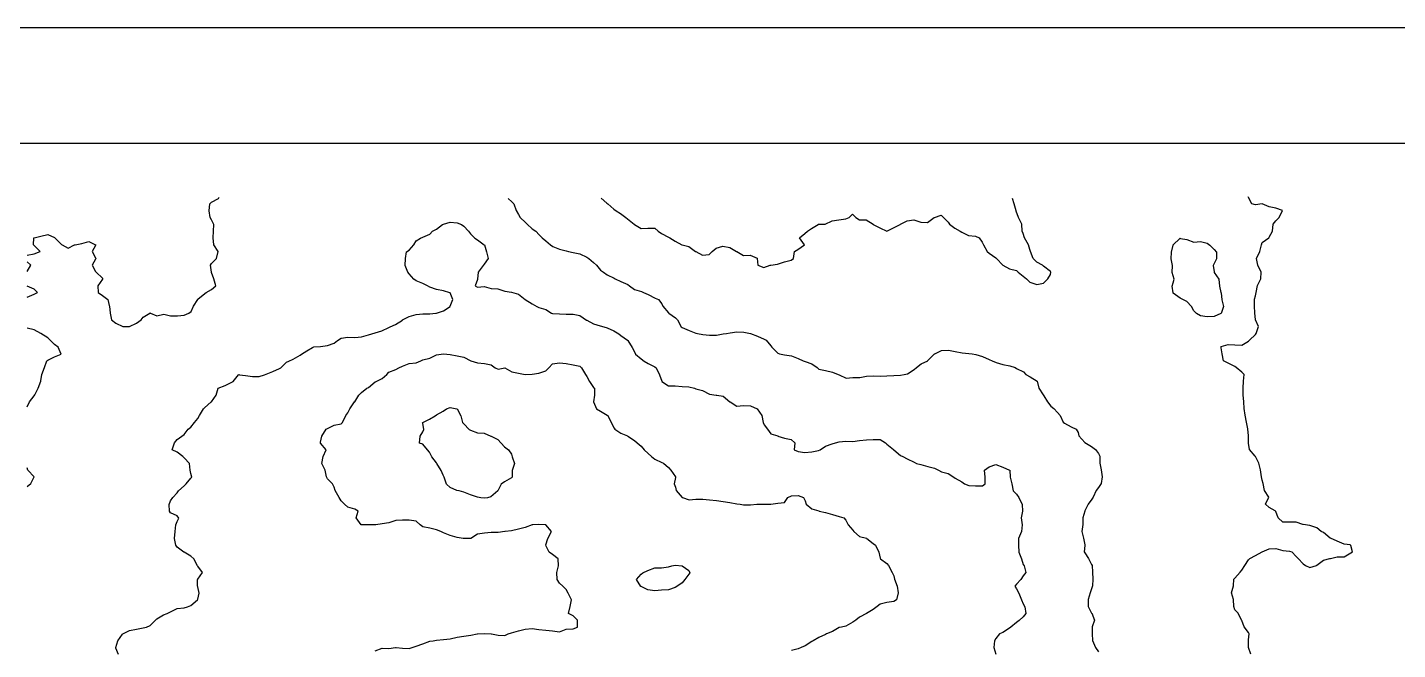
# Model space of a CAD drawing. Extents: x 597 to 1462, y 540 to 1101.
# Drawn here: x 951.9 to 1148.4, y 1011.4 to 1100.6 of the extents above; entities that cross this region are included whole.
import ezdxf

# ---------------------------------------------------------------- set-up
doc = ezdxf.new("R2010")
doc.units = 0
for name, color, linetype in [('Frame_Outer', 7, 'CONTINUOUS'), ('Gridlinescont', 7, 'CONTINUOUS'), ('TEST', 7, 'CONTINUOUS')]:
    doc.layers.add(name, color=color, linetype=linetype)

msp = doc.modelspace()

# ---------------------------------------------------------------- linework, layer by layer
at = {"layer": 'Frame_Outer', "color": 7}
msp.add_lwpolyline([(596.917639, 1100.637229), (1462.392328, 1100.637229), (1462.392328, 539.962512), (596.917639, 539.962512), (596.917639, 1100.637229), (1462.392328, 1100.637229), (1462.392328, 539.962512), (596.917639, 539.962512), (596.917639, 1100.637229), (1462.392328, 1100.637229), (1462.392328, 539.962512), (596.917639, 539.962512), (596.917639, 1100.637229)], close=True, dxfattribs=at)
at = {"layer": 'Gridlinescont', "color": 7}
msp.add_lwpolyline([(614.04912, 1084.06444), (1445.260818, 1084.06444), (1445.260818, 556.535283), (614.04912, 556.535283), (614.04912, 1084.06444)], close=True, dxfattribs=at)
at = {"layer": 'TEST', "color": 7}
for points in [[(951.894916, 1068.004243), (952.873324, 1068.167481), (953.762719, 1068.493645), (952.873324, 1069.383012), (952.784565, 1069.471799), (952.849843, 1070.450207), (952.874678, 1070.466858), (953.853002, 1070.730454), (954.831438, 1070.939947), (955.809846, 1070.539728), (955.856017, 1070.450941), (956.787859, 1069.519212), (956.876646, 1069.472194), (957.766126, 1068.982962), (958.655549, 1069.472194), (958.744364, 1069.484047), (959.722772, 1069.633456), (960.701124, 1069.959507), (961.679447, 1069.489551), (961.711959, 1069.468948), (961.679447, 1069.380133), (961.190271, 1068.490766), (961.679447, 1067.601286), (961.768206, 1067.512499), (961.679447, 1067.42374), (961.190271, 1066.534261), (961.679447, 1065.644866), (961.768206, 1065.556078), (962.657686, 1064.666599), (962.678288, 1064.577812), (962.657686, 1064.53085), (962.005442, 1063.599093), (962.070748, 1062.62077), (962.65777, 1062.201416), (963.440457, 1061.642362), (963.636037, 1060.752967), (963.660873, 1060.664067), (963.759058, 1059.685772), (963.962822, 1058.70742), (964.615066, 1058.218188), (965.593474, 1057.742813), (966.571826, 1057.742813), (967.550234, 1058.215958), (968.202506, 1058.70519), (968.528557, 1059.09635), (969.475441, 1059.683457), (969.507953, 1059.70406), (969.554915, 1059.683457), (970.486756, 1059.292241), (971.465108, 1059.52053), (972.443516, 1059.292241), (973.421924, 1059.292241), (974.400275, 1059.403973), (975.052519, 1059.683457), (975.378598, 1059.928144), (975.745685, 1060.661865), (976.337985, 1061.640273), (976.358587, 1061.660876), (977.336938, 1062.48028), (977.532518, 1062.620262), (978.315262, 1063.055053), (978.926724, 1063.598613), (978.641511, 1064.576937), (978.315403, 1065.508778), (978.30355, 1065.555768), (978.1759, 1066.534091), (978.315883, 1066.778778), (979.049604, 1067.512584), (979.270189, 1068.490907), (978.641736, 1069.469315), (978.560259, 1070.447667), (978.59692, 1071.426075), (978.643881, 1072.404426), (978.317717, 1073.05667), (978.122137, 1073.382834), (977.991638, 1074.361158), (978.07303, 1075.339566), (978.317717, 1075.584252), (979.296125, 1076.122394), (979.404894, 1076.318002)], [(1020.87505, 1076.13007), (1021.369729, 1075.638326), (1021.663071, 1075.344984), (1021.992114, 1074.366576), (1022.347658, 1073.807551), (1022.573576, 1073.388225), (1023.32615, 1072.689386), (1023.587178, 1072.409873), (1024.304643, 1071.776821), (1024.838353, 1071.431465), (1025.283079, 1070.887905), (1025.717927, 1070.453057), (1026.261487, 1070.0455), (1026.946299, 1069.47479), (1027.239669, 1069.207949), (1028.218077, 1068.822547), (1029.196485, 1068.58517), (1029.522537, 1068.496382), (1030.174837, 1068.381405), (1031.153245, 1068.170218), (1032.131568, 1067.704382), (1032.432728, 1067.5182), (1033.110061, 1066.931178), (1033.529387, 1066.539962), (1034.088469, 1065.828479), (1034.507738, 1065.561638), (1035.066792, 1065.170394), (1036.0452, 1064.672328), (1036.208438, 1064.583512), (1037.023778, 1064.207141), (1038.002186, 1063.755557), (1038.246929, 1063.604935), (1038.980594, 1063.071281), (1039.959058, 1062.777036), (1040.285109, 1062.626471), (1040.937353, 1062.325283), (1041.915761, 1061.825806), (1042.404937, 1061.647837), (1042.894113, 1060.995565), (1043.05735, 1060.669485), (1043.87269, 1059.71024), (1043.884543, 1059.689638), (1044.850759, 1058.978071), (1045.144214, 1058.711286), (1045.651113, 1057.732878), (1045.829167, 1057.629754), (1046.807519, 1057.189206), (1047.785927, 1056.815543), (1048.030642, 1056.755035), (1048.76442, 1056.591713), (1049.742743, 1056.510348), (1050.721179, 1056.53095), (1051.699474, 1056.68685), (1052.18865, 1056.756926), (1052.677939, 1056.83259), (1053.656234, 1057.001951), (1054.634642, 1056.935064), (1055.612993, 1056.765223), (1055.633596, 1056.757039), (1056.592728, 1056.349482), (1057.571136, 1055.941953), (1057.850649, 1055.778602), (1058.549487, 1054.963375), (1058.658312, 1054.800053), (1059.527952, 1053.930386), (1059.772667, 1053.821532), (1060.506473, 1053.688182), (1061.484881, 1053.564202), (1062.463289, 1053.192628), (1063.162127, 1052.843124), (1063.441527, 1052.720809), (1064.419935, 1052.3914), (1065.180891, 1051.864547), (1065.398202, 1051.61986), (1066.376554, 1051.456623), (1067.354962, 1051.211908), (1068.170189, 1050.885744), (1068.333539, 1050.804351), (1069.311834, 1050.33558), (1070.29027, 1050.429221), (1071.268594, 1050.458008), (1072.24703, 1050.64134), (1073.225353, 1050.690672), (1074.203677, 1050.64134), (1075.182085, 1050.677944), (1076.160493, 1050.724906), (1077.138844, 1050.798989), (1077.62802, 1050.887776), (1078.117196, 1050.985538), (1079.095604, 1051.599258), (1079.421683, 1051.866071), (1080.073927, 1052.399782), (1081.033144, 1052.844423), (1081.053746, 1052.865025), (1082.012878, 1053.824242), (1082.033481, 1053.836095), (1083.011889, 1054.313135), (1083.99024, 1054.357726), (1084.968648, 1054.179757), (1085.946972, 1053.987056), (1086.92538, 1053.899087), (1087.414555, 1053.823423), (1087.903731, 1053.74203), (1088.882083, 1053.456817), (1089.860491, 1053.028714), (1090.279816, 1052.84541), (1090.838899, 1052.615428), (1091.817222, 1052.295388), (1092.795574, 1052.112112), (1093.578345, 1051.867369), (1093.773869, 1051.745082), (1094.752305, 1051.255822), (1095.11942, 1050.888792), (1095.730882, 1050.539344), (1096.709206, 1049.919161), (1096.71739, 1049.910977), (1096.955981, 1048.932569), (1097.581075, 1047.954132), (1097.6899, 1047.831846), (1098.216752, 1046.975724), (1098.668308, 1046.323481), (1099.087577, 1045.997401), (1099.646659, 1045.438319), (1100.013774, 1045.018965), (1100.429515, 1044.04067), (1100.62518, 1043.900659), (1101.603503, 1043.388257), (1102.337309, 1043.062092), (1102.581996, 1042.572917), (1102.704396, 1042.083741), (1103.560489, 1041.119105), (1103.572342, 1041.107252), (1104.536921, 1040.536542), (1105.080481, 1040.128985), (1105.515329, 1039.569931), (1105.710909, 1039.150577), (1105.710909, 1038.172282), (1105.922886, 1037.193818), (1106.03332, 1036.215522), (1105.891757, 1035.237171), (1105.515329, 1034.693611), (1105.189193, 1034.258763), (1104.73267, 1033.280355), (1104.537006, 1033.000927), (1104.04783, 1032.302032), (1103.569407, 1031.32368), (1103.557554, 1031.298844), (1103.278041, 1030.344312), (1103.257438, 1029.365904), (1103.113787, 1028.387553), (1103.363046, 1027.409145), (1103.558626, 1026.477416), (1103.566528, 1026.430426), (1103.558626, 1026.341639), (1103.449773, 1025.45216), (1103.558626, 1025.312657), (1104.092224, 1024.474006), (1104.536978, 1023.65875), (1104.618427, 1023.495428), (1104.635078, 1022.517105), (1104.6876, 1021.538753), (1104.675746, 1020.560345), (1104.535849, 1020.169129), (1104.309902, 1019.582078), (1104.046419, 1018.603755), (1104.046419, 1017.625347), (1104.535595, 1016.660768), (1104.543497, 1016.648915), (1104.926134, 1015.670591), (1104.616338, 1014.692183), (1104.608154, 1013.713832), (1104.63299, 1012.735424), (1105.078703, 1011.757072), (1105.513551, 1011.104828)], [(1034.181433, 1076.156091), (1035.021439, 1075.427506), (1035.143726, 1075.338719), (1035.999847, 1074.577792), (1036.325927, 1074.360565), (1036.978199, 1073.96932), (1037.711976, 1073.382298), (1037.956663, 1073.204329), (1038.935015, 1072.415913), (1038.951666, 1072.40406), (1039.913987, 1071.817037), (1040.892339, 1071.845824), (1041.870634, 1071.845824), (1042.359922, 1071.426583), (1042.849042, 1071.100419), (1043.827478, 1070.545937), (1044.02303, 1070.448175), (1044.805717, 1070.013383), (1045.784068, 1069.483624), (1045.83103, 1069.471771), (1046.762787, 1069.227084), (1047.741223, 1068.517154), (1047.773735, 1068.492318), (1048.720506, 1068.003171), (1049.698914, 1068.100933), (1050.090074, 1068.492149), (1050.677096, 1068.981325), (1051.655448, 1069.274695), (1052.633856, 1069.079143), (1053.612292, 1068.511284), (1053.632894, 1068.490682), (1054.592026, 1067.947122), (1055.570378, 1068.00128), (1056.548786, 1067.531239), (1056.569388, 1067.510637), (1056.638674, 1066.532342), (1057.528153, 1066.206177), (1058.41752, 1066.532342), (1058.506336, 1066.552944), (1059.484744, 1066.696905), (1060.463067, 1067.02307), (1061.44139, 1067.267756), (1061.767554, 1067.512499), (1061.930792, 1068.490823), (1062.420052, 1068.816959), (1063.351809, 1069.469231), (1062.615717, 1070.447639), (1063.398376, 1071.099882), (1063.789592, 1071.426047), (1064.376642, 1071.793077), (1065.335775, 1072.404568), (1065.356377, 1072.451529), (1066.334785, 1072.451529), (1067.313249, 1072.89411), (1068.291544, 1073.05746), (1069.269896, 1073.187932), (1069.759128, 1073.383512), (1070.248304, 1073.872688), (1070.737452, 1073.383512), (1071.226712, 1073.05746), (1072.205035, 1073.05746), (1073.183387, 1072.42438), (1073.215899, 1072.403777), (1074.162783, 1071.914517), (1075.141106, 1071.444532), (1076.119514, 1071.914517), (1077.066341, 1072.403777), (1077.098853, 1072.436289), (1078.077148, 1072.893828), (1079.055613, 1073.057178), (1080.033908, 1072.730986), (1081.012316, 1072.649621), (1081.959115, 1073.383314), (1081.991627, 1073.40815), (1082.970035, 1073.710494), (1083.296143, 1073.384443), (1083.948387, 1072.732086), (1084.143967, 1072.406035), (1084.926738, 1071.846925), (1085.66046, 1071.427571), (1085.905146, 1071.305199), (1086.883554, 1070.816052), (1087.861878, 1070.728845), (1088.42096, 1070.449417), (1088.840229, 1069.862394), (1089.018283, 1069.471178), (1089.539209, 1068.492826), (1089.818637, 1068.24814), (1090.797045, 1067.60329), (1090.905898, 1067.514475), (1091.775538, 1066.548202), (1091.808388, 1066.536349), (1092.755159, 1066.047173), (1093.733567, 1065.775478), (1093.978282, 1065.558167), (1094.712088, 1064.971229), (1095.201236, 1064.580013), (1095.690412, 1064.090837), (1096.668735, 1063.797382), (1097.647171, 1063.992962), (1098.234165, 1064.580069), (1098.62541, 1065.232228), (1098.700255, 1065.558421), (1098.62541, 1065.63987), (1097.647002, 1066.414373), (1097.483652, 1066.536744), (1096.668424, 1066.98147), (1096.134742, 1067.515152), (1095.787778, 1068.493504), (1095.689932, 1068.81964), (1095.494352, 1069.471912), (1094.889578, 1070.450207), (1094.711496, 1071.102564), (1094.571598, 1071.428671), (1094.515859, 1072.407079), (1094.059252, 1073.385403), (1093.733088, 1074.274854), (1093.686888, 1074.363641), (1093.407431, 1075.341993), (1093.160769, 1076.127276)], [(1127.3628, 1010.776265), (1127.036721, 1011.723064), (1127.016119, 1011.755576), (1127.016119, 1012.734013), (1127.036721, 1012.8228), (1127.145574, 1013.71228), (1127.036721, 1013.907831), (1126.384392, 1014.690518), (1126.058313, 1015.622247), (1126.041662, 1015.669265), (1125.568573, 1016.647673), (1125.07934, 1017.136849), (1124.93981, 1017.626081), (1124.884071, 1018.604432), (1124.590644, 1019.582728), (1124.884071, 1020.561136), (1124.93981, 1021.539572), (1125.07934, 1021.679469), (1125.813146, 1022.518064), (1126.057833, 1022.844229), (1126.492709, 1023.496472), (1127.036241, 1024.311728), (1127.231878, 1024.47505), (1128.014564, 1024.909898), (1128.973725, 1025.453373), (1128.994327, 1025.465226), (1129.972735, 1025.887967), (1130.951143, 1025.942126), (1131.929466, 1025.648699), (1132.90779, 1025.550909), (1133.233954, 1025.453119), (1133.886226, 1024.800875), (1134.130913, 1024.474711), (1134.86469, 1023.740905), (1135.190798, 1023.496218), (1135.843042, 1023.21679), (1136.774855, 1023.496218), (1136.821873, 1023.543208), (1137.800281, 1024.2793), (1138.689648, 1024.47488), (1138.77852, 1024.495483), (1139.756843, 1024.721006), (1140.735251, 1024.721006), (1141.713603, 1025.291688), (1141.95829, 1025.454558), (1141.713603, 1026.34401), (1141.624788, 1026.432797), (1140.735421, 1026.572328), (1139.757013, 1026.991654), (1138.778689, 1027.398787), (1138.758087, 1027.410641), (1137.798842, 1028.226009), (1137.472762, 1028.389246), (1136.82049, 1028.878478), (1135.842195, 1029.204586), (1134.863731, 1029.355547), (1134.816769, 1029.3674), (1133.884956, 1029.69348), (1132.906633, 1029.69348), (1131.928281, 1029.69348), (1131.275924, 1030.345808), (1130.949873, 1031.235175), (1130.861058, 1031.32399), (1129.971606, 1031.813166), (1129.482459, 1032.302314), (1129.92504, 1033.280722), (1129.319362, 1034.259073), (1129.13318, 1035.237481), (1128.993198, 1035.726657), (1128.895408, 1036.215805), (1128.726442, 1037.194241), (1128.504248, 1038.172536), (1128.015129, 1039.131781), (1127.994527, 1039.152383), (1127.175038, 1040.130791), (1127.03514, 1041.020215), (1127.023287, 1041.108974), (1127.023287, 1042.087297), (1126.914857, 1043.065705), (1126.743774, 1044.044113), (1126.548138, 1045.022464), (1126.41476, 1046.000816), (1126.338334, 1046.979224), (1126.268258, 1047.957547), (1126.276442, 1048.935899), (1126.305229, 1049.914307), (1126.386707, 1050.892715), (1126.060542, 1051.218794), (1125.277856, 1051.871066), (1125.082276, 1052.010964), (1124.103868, 1052.493846), (1123.45168, 1052.84939), (1123.265047, 1053.827798), (1123.125516, 1054.717193), (1123.113663, 1054.806065), (1123.125516, 1054.894852), (1124.103868, 1055.197225), (1125.082276, 1055.131918), (1126.060599, 1055.072172), (1127.039035, 1055.661367), (1127.179017, 1055.783739), (1128.017612, 1056.622334), (1128.115374, 1056.761921), (1128.462395, 1057.740273), (1128.017669, 1058.699461), (1128.009484, 1058.720064), (1127.928515, 1059.698415), (1127.896003, 1060.676823), (1127.879352, 1061.655175), (1128.019362, 1062.144294), (1128.128187, 1062.633583), (1128.298762, 1063.611878), (1128.780205, 1064.590314), (1128.834364, 1065.568637), (1128.385969, 1066.546961), (1128.158836, 1067.525369), (1128.671296, 1068.503777), (1128.888578, 1069.482128), (1128.997432, 1069.808292), (1129.929273, 1070.46048), (1129.975444, 1070.549267), (1130.464705, 1071.438718), (1130.562467, 1072.417155), (1130.953683, 1072.906218), (1131.442859, 1073.39545), (1131.908159, 1074.373801), (1130.953683, 1074.72943), (1129.975275, 1074.917305), (1128.996867, 1075.336066), (1128.018544, 1075.189141), (1127.529368, 1075.352379), (1127.040192, 1076.241858), (1126.99323, 1076.330617)], [(964.992482, 1010.731505), (964.601266, 1011.663346), (964.593081, 1011.710308), (964.601266, 1011.757298), (964.880778, 1012.689139), (965.555741, 1013.667491), (965.580577, 1013.700003), (966.558872, 1014.157711), (967.537223, 1014.367204), (968.515631, 1014.537751), (969.004807, 1014.646633), (969.494039, 1014.891319), (970.227761, 1015.625097), (970.472476, 1015.86984), (971.450884, 1016.407982), (971.940059, 1016.603505), (972.429235, 1016.848248), (973.407643, 1017.33748), (974.385938, 1017.442185), (974.875114, 1017.582167), (975.364374, 1017.745433), (976.323535, 1018.560744), (976.344137, 1018.649532), (976.539717, 1019.538927), (976.344137, 1020.428378), (976.297147, 1020.517194), (976.313798, 1021.495602), (976.34631, 1021.541801), (976.998554, 1022.473586), (976.34631, 1023.405456), (976.321475, 1023.452418), (975.7583, 1024.430826), (975.367112, 1024.821986), (974.388789, 1025.393006), (974.356277, 1025.409657), (973.409449, 1026.143463), (973.213869, 1026.38815), (973.018318, 1027.366473), (973.083624, 1028.344881), (973.214123, 1029.323232), (973.409703, 1029.812465), (973.60534, 1030.30164), (973.409703, 1030.627805), (972.431295, 1031.035362), (972.29137, 1031.280048), (972.235631, 1032.2584), (972.431211, 1032.747632), (972.757375, 1033.236808), (973.409619, 1033.889052), (973.572461, 1034.215216), (974.387801, 1034.914055), (974.667286, 1035.193483), (975.366124, 1036.008795), (975.488524, 1036.172032), (975.366124, 1036.661208), (975.257299, 1037.150468), (975.170149, 1038.128763), (974.38749, 1038.911535), (974.22414, 1039.107115), (973.408913, 1039.718606), (972.675135, 1040.085692), (973.017612, 1041.064044), (973.4088, 1041.55322), (974.061072, 1042.042452), (974.387152, 1042.287138), (974.974202, 1043.020916), (975.365419, 1043.347024), (975.854566, 1043.999268), (976.343742, 1044.558378), (976.588457, 1044.977676), (977.159138, 1045.956027), (977.322404, 1046.09601), (978.28481, 1046.934605), (978.301461, 1046.955207), (979.0003, 1047.914424), (979.248345, 1048.892775), (979.280857, 1048.909426), (980.25918, 1049.284669), (981.237504, 1049.763008), (981.433168, 1049.871861), (982.184303, 1050.850184), (982.216815, 1050.858086), (982.30563, 1050.850184), (983.194997, 1050.710258), (984.173405, 1050.583428), (985.151728, 1050.571574), (985.934443, 1050.851087), (986.13008, 1050.932565), (987.108431, 1051.307779), (988.086839, 1051.731705), (988.264809, 1051.829495), (989.065304, 1052.630018), (989.391412, 1052.807988), (990.043655, 1053.087501), (991.021979, 1053.663996), (991.217643, 1053.786339), (992.00033, 1054.275459), (992.782989, 1054.764747), (992.978682, 1054.862509), (993.956977, 1054.874362), (994.935328, 1055.03235), (995.913736, 1055.367433), (996.402912, 1055.743946), (996.892144, 1056.07011), (997.870496, 1056.207129), (998.848819, 1056.198944), (999.827227, 1056.292642), (1000.805579, 1056.581158), (1001.294755, 1056.720688), (1001.783987, 1056.84306), (1002.76231, 1057.148763), (1003.740746, 1057.623856), (1003.936326, 1057.699463), (1004.718985, 1058.055515), (1005.683621, 1058.678154), (1005.695474, 1058.690007), (1006.673826, 1059.16843), (1007.652234, 1059.461856), (1008.630585, 1059.575987), (1009.608908, 1059.592638), (1010.498388, 1059.657944), (1010.587147, 1059.669798), (1011.565555, 1059.985294), (1012.52782, 1060.637538), (1012.544471, 1060.67005), (1012.911558, 1061.616849), (1012.544471, 1062.563676), (1012.511959, 1062.596188), (1011.56516, 1062.889615), (1010.586752, 1063.085195), (1009.6084, 1063.411359), (1009.282264, 1063.574596), (1008.629992, 1063.90076), (1007.651584, 1064.308289), (1007.350425, 1064.553004), (1006.673092, 1065.286782), (1006.477512, 1065.531469), (1006.071168, 1066.509877), (1006.129306, 1067.488228), (1006.281537, 1068.466636), (1006.672697, 1068.711351), (1007.32494, 1069.445157), (1007.651105, 1070.032151), (1008.303264, 1070.423396), (1008.629456, 1070.545711), (1009.60778, 1070.982506), (1010.027105, 1071.401719), (1010.586188, 1071.727912), (1011.455827, 1072.380127), (1011.56468, 1072.434286), (1012.543088, 1072.73584), (1013.521412, 1072.597523), (1014.173712, 1072.38024), (1014.499848, 1072.162985), (1015.184745, 1071.402058), (1015.478115, 1071.034943), (1016.089577, 1070.42348), (1016.456692, 1070.197618), (1017.434987, 1069.453116), (1017.443172, 1069.444931), (1017.728414, 1068.46658), (1017.97835, 1067.488228), (1017.434818, 1066.672832), (1017.294864, 1066.509594), (1016.565009, 1065.531243), (1016.470098, 1064.552835), (1016.458244, 1064.505873), (1016.132052, 1063.574116), (1016.458244, 1063.396147), (1017.436568, 1063.476326), (1018.414919, 1063.218573), (1019.393327, 1063.13972), (1020.371735, 1062.840649), (1021.350087, 1062.665869), (1021.676138, 1062.595793), (1022.32841, 1062.400128), (1023.306818, 1061.628222), (1023.318671, 1061.616369), (1024.285, 1061.014276), (1024.983839, 1060.637792), (1025.263267, 1060.487226), (1026.241675, 1060.192981), (1027.080242, 1059.659384), (1027.220252, 1059.605225), (1028.198576, 1059.556655), (1029.177012, 1059.512826), (1030.155307, 1059.549486), (1031.133715, 1059.312871), (1032.112067, 1058.687975), (1032.120251, 1058.67979), (1033.088866, 1058.136259), (1034.067274, 1057.841224), (1034.55645, 1057.701326), (1035.04571, 1057.554401), (1036.024034, 1057.134652), (1036.7356, 1056.722749), (1037.002385, 1056.478062), (1037.980793, 1055.805385), (1038.04212, 1055.744087), (1038.633178, 1054.765735), (1038.95937, 1054.11352), (1039.122608, 1053.787327), (1039.937948, 1053.135112), (1040.382617, 1052.808919), (1040.916271, 1052.441917), (1041.894623, 1051.970183), (1042.090259, 1051.830285), (1042.546782, 1050.851877), (1042.872918, 1049.897402), (1042.884771, 1049.872566), (1043.8511, 1049.270502), (1044.829452, 1049.262317), (1045.80786, 1049.153041), (1046.786155, 1049.112457), (1047.568954, 1048.895231), (1047.764506, 1048.806359), (1048.74283, 1048.569066), (1049.721238, 1048.03911), (1050.699589, 1047.927378), (1050.788376, 1047.915524), (1051.677771, 1047.752202), (1052.656179, 1046.952949), (1052.676782, 1046.937145), (1053.63597, 1046.325682), (1054.614322, 1046.447969), (1055.59273, 1046.377893), (1056.571081, 1045.972396), (1056.587732, 1045.960543), (1057.223974, 1044.982135), (1057.410156, 1044.003812), (1057.550082, 1043.677619), (1058.039258, 1043.025404), (1058.52849, 1042.373132), (1059.506842, 1042.07852), (1059.553803, 1042.046008), (1060.485532, 1041.76658), (1061.463883, 1041.556973), (1061.953116, 1041.06791), (1061.855241, 1040.089502), (1062.442376, 1039.844759), (1063.420699, 1039.71299), (1064.399051, 1039.809594), (1065.377459, 1039.980649), (1065.622174, 1040.089502), (1066.355952, 1040.57865), (1067.334275, 1040.928126), (1067.823451, 1041.06808), (1068.312626, 1041.208034), (1069.291034, 1041.312766), (1070.269358, 1041.276106), (1071.247766, 1041.41606), (1072.226117, 1041.518365), (1073.204525, 1041.554998), (1074.182877, 1041.554998), (1074.96562, 1041.065822), (1075.1612, 1040.902584), (1076.139608, 1040.106464), (1076.16021, 1040.085862), (1077.119456, 1039.27055), (1077.445535, 1039.107284), (1078.097779, 1038.781148), (1079.076102, 1038.324513), (1079.402266, 1038.128961), (1080.05451, 1037.950907), (1081.032946, 1037.677123), (1082.01127, 1037.430038), (1082.57038, 1037.150553), (1082.989593, 1036.924634), (1083.968029, 1036.661151), (1084.783369, 1036.171976), (1084.946607, 1036.008654), (1085.925015, 1035.472911), (1086.316175, 1035.193398), (1086.903169, 1034.948683), (1087.88152, 1034.928081), (1088.859928, 1034.916228), (1089.251088, 1035.195741), (1089.279875, 1036.174064), (1089.186544, 1037.152472), (1089.838872, 1037.641648), (1090.817224, 1037.967812), (1091.795547, 1037.587264), (1092.773955, 1037.161249), (1092.785809, 1037.153065), (1092.871378, 1036.174713), (1093.099668, 1035.196305), (1093.262962, 1034.217897), (1093.752138, 1033.72875), (1094.108076, 1033.239574), (1094.590987, 1032.261222), (1094.623499, 1031.282814), (1094.406188, 1030.304463), (1094.592341, 1029.326055), (1094.452444, 1028.347731), (1094.020418, 1027.369323), (1094.052958, 1026.390972), (1094.077794, 1025.412564), (1094.450609, 1024.434212), (1094.730066, 1023.651554), (1094.852437, 1023.455917), (1095.097124, 1022.477566), (1094.730066, 1021.98839), (1094.363036, 1021.499242), (1093.75146, 1020.800404), (1093.534206, 1020.520891), (1093.75146, 1020.129674), (1094.077653, 1019.542652), (1094.463112, 1018.5643), (1094.729896, 1017.977278), (1094.947208, 1017.586062), (1095.096588, 1016.607738), (1094.729473, 1016.118478), (1094.142479, 1015.62933), (1093.751234, 1015.303138), (1092.968548, 1014.650922), (1092.772968, 1014.487629), (1091.794644, 1013.889713), (1091.305384, 1013.672458), (1090.816208, 1013.020242), (1090.620656, 1012.69405), (1090.490157, 1011.715755), (1090.816208, 1010.783914)], [(1123.079486, 1059.621199), (1122.101078, 1059.186182), (1121.122726, 1059.141619), (1120.144318, 1059.304913), (1119.58532, 1059.63102), (1119.165995, 1059.998107), (1118.839802, 1060.609598), (1118.187587, 1061.362172), (1117.698411, 1061.58809), (1117.209235, 1061.832805), (1116.230827, 1062.557665), (1116.210225, 1062.565849), (1116.08949, 1063.544257), (1116.229501, 1064.033405), (1116.351788, 1064.522581), (1116.229501, 1065.011756), (1116.06615, 1065.500932), (1116.10679, 1066.47934), (1115.949649, 1067.457748), (1115.98631, 1068.4361), (1116.211805, 1069.414423), (1116.232408, 1069.461413), (1117.164164, 1070.393142), (1117.211154, 1070.404995), (1117.299941, 1070.393142), (1118.189393, 1070.229904), (1119.167801, 1069.849384), (1120.146152, 1069.941417), (1121.124504, 1069.681575), (1121.49159, 1069.414734), (1122.103081, 1068.803271), (1122.429246, 1068.436269), (1122.429246, 1067.457918), (1122.103081, 1066.805589), (1121.963184, 1066.47951), (1122.103081, 1065.59003), (1122.119732, 1065.501243), (1122.755918, 1064.522919), (1122.864771, 1063.544596), (1123.082082, 1062.612755), (1123.102684, 1062.565765), (1123.181537, 1061.587357), (1123.433223, 1060.609033), (1123.097661, 1059.630682), (1123.085807, 1059.622497)], [(951.894916, 1065.647293), (952.384091, 1066.53666), (951.894916, 1067.025892)], [(951.896242, 1061.9683), (952.87465, 1062.375857), (953.363798, 1062.620544), (952.87465, 1063.10972), (951.896242, 1063.552385)], [(951.897935, 1046.231194), (952.2241, 1046.964972), (952.876343, 1047.803652), (952.998658, 1047.943549), (953.435454, 1048.921957), (953.842588, 1049.900393), (953.854441, 1049.98918), (953.994338, 1050.878547), (954.343814, 1051.856984), (954.710844, 1052.835307), (954.833216, 1052.944188), (955.811567, 1053.39453), (956.758451, 1053.813884), (956.300743, 1054.792236), (955.811567, 1055.159238), (955.200105, 1055.7707), (954.83299, 1056.137815), (953.854695, 1056.738553), (953.834093, 1056.750406), (952.874876, 1057.29391), (951.896524, 1057.532924)], [(1001.788192, 1011.273626), (1002.766515, 1011.637043), (1003.744867, 1011.578934), (1004.676708, 1011.718944), (1004.72367, 1011.727128), (1004.812457, 1011.718944), (1005.701937, 1011.65361), (1006.68026, 1011.603459), (1007.071477, 1011.718436), (1007.658527, 1011.94427), (1008.636879, 1012.240124), (1009.615287, 1012.626881), (1010.104434, 1012.696929), (1010.593582, 1012.767004), (1011.572018, 1012.880401), (1012.550341, 1012.957646), (1013.528778, 1013.214637), (1014.507073, 1013.369267), (1015.485481, 1013.524376), (1016.417266, 1013.674942), (1016.464227, 1013.683126), (1017.442579, 1013.742054), (1018.42093, 1013.683126), (1018.453442, 1013.674942), (1019.400213, 1013.491666), (1020.378621, 1013.466831), (1020.867712, 1013.676324), (1021.356973, 1013.849044), (1022.335296, 1014.111257), (1023.313704, 1014.345756), (1024.292056, 1014.437393), (1025.270464, 1014.328568), (1026.248815, 1014.209922), (1027.227223, 1014.136657), (1028.205547, 1014.002489), (1029.183955, 1014.37522), (1030.162306, 1014.41188), (1030.81455, 1014.656567), (1030.81455, 1015.63489), (1030.162306, 1016.287134), (1029.510034, 1016.613298), (1029.771146, 1017.59165), (1029.917986, 1018.570001), (1029.47772, 1019.548409), (1029.184378, 1020.037557), (1028.695089, 1020.526733), (1028.205914, 1020.94603), (1027.904726, 1021.505141), (1027.81433, 1022.483492), (1028.06596, 1023.4619), (1028.010221, 1024.440195), (1027.227506, 1025.092467), (1026.738358, 1025.41866), (1026.249098, 1026.350445), (1026.232446, 1026.397435), (1026.249098, 1026.444425), (1026.52861, 1027.376238), (1027.064381, 1028.354589), (1026.249098, 1029.313834), (1026.160339, 1029.334437), (1025.270859, 1029.381398), (1024.381464, 1029.334437), (1024.292705, 1029.326252), (1023.314297, 1028.959646), (1022.335945, 1028.707141), (1021.357594, 1028.480009), (1020.425752, 1028.357694), (1020.378791, 1028.34584), (1019.400383, 1028.216921), (1018.422031, 1028.216921), (1017.443708, 1028.146846), (1016.4653, 1027.980306), (1015.498999, 1027.378242), (1015.487146, 1027.370057), (1014.508738, 1027.370057), (1014.419951, 1027.378242), (1013.530471, 1027.487066), (1012.552119, 1027.785855), (1011.573824, 1028.160703), (1011.18258, 1028.356283), (1010.595557, 1028.623096), (1009.617206, 1028.845261), (1008.638798, 1029.033503), (1008.247666, 1029.334691), (1007.660616, 1029.868345), (1006.682292, 1029.986991), (1005.703884, 1029.986991), (1004.725476, 1029.946379), (1003.747125, 1029.614486), (1002.768801, 1029.474983), (1001.87935, 1029.334973), (1001.790534, 1029.319168), (1000.812126, 1029.319168), (999.833718, 1029.302517), (999.787519, 1029.335029), (999.05137, 1030.313437), (999.344797, 1031.291789), (998.855621, 1031.571302), (997.877213, 1031.878585), (997.388037, 1032.269802), (996.898861, 1032.759062), (996.619377, 1033.248125), (996.060294, 1034.226533), (995.920397, 1034.715709), (995.675682, 1035.204941), (994.941876, 1035.938775), (994.801978, 1036.183462), (994.615712, 1037.161814), (994.159217, 1038.140137), (994.330244, 1039.118545), (994.74607, 1040.096953), (993.963412, 1041.0514), (993.938576, 1041.076236), (993.963412, 1041.165023), (994.158992, 1042.054503), (994.745986, 1043.032798), (994.941566, 1043.155141), (995.919917, 1043.591993), (996.898325, 1043.815795), (997.115608, 1044.011375), (997.597051, 1044.989727), (997.876507, 1045.380971), (998.169934, 1045.967965), (998.838744, 1046.946317), (998.855395, 1046.962968), (999.442446, 1047.925289), (999.83369, 1048.280918), (1000.594618, 1048.903443), (1000.811929, 1049.033971), (1001.790337, 1049.806724), (1001.912652, 1049.881569), (1002.768773, 1050.309559), (1003.446106, 1050.859977), (1003.747238, 1051.215549), (1004.725646, 1051.577273), (1005.16055, 1051.8383), (1005.703997, 1052.051152), (1006.682405, 1052.449707), (1007.660757, 1052.549952), (1008.312972, 1052.816708), (1008.639165, 1052.963633), (1009.617488, 1053.208348), (1010.595896, 1053.680308), (1011.24814, 1053.795286), (1011.574248, 1053.842276), (1012.063423, 1053.795286), (1012.552656, 1053.730008), (1013.531007, 1053.55074), (1014.509302, 1053.367437), (1015.487738, 1052.824498), (1015.508341, 1052.816313), (1016.467558, 1052.558898), (1017.445909, 1052.443526), (1018.424317, 1052.257316), (1019.011339, 1051.838018), (1019.402584, 1051.642438), (1020.357003, 1051.838018), (1020.381839, 1051.84592), (1020.390023, 1051.838018), (1021.360952, 1051.259886), (1022.33936, 1051.045905), (1023.317712, 1050.865396), (1024.296035, 1050.934681), (1025.274471, 1051.085275), (1026.252879, 1051.403227), (1026.687643, 1051.838018), (1027.231203, 1052.38155), (1028.209554, 1052.571881), (1029.187962, 1052.449481), (1030.16637, 1052.245716), (1031.144722, 1052.05547), (1031.362033, 1051.838159), (1031.927239, 1050.859808), (1032.122876, 1050.580323), (1032.530433, 1049.881513), (1033.101114, 1049.025392), (1033.223514, 1048.902992), (1033.223514, 1047.92464), (1033.111811, 1046.946345), (1033.520158, 1045.967909), (1034.079212, 1045.641829), (1035.05762, 1045.059492), (1035.139013, 1044.989416), (1035.628302, 1044.011093), (1036.035802, 1043.195668), (1036.158202, 1043.032431), (1037.014238, 1042.461721), (1037.992646, 1042.062405), (1038.017482, 1042.054503), (1038.971986, 1041.402231), (1039.36323, 1041.076038), (1039.950253, 1040.586919), (1040.369494, 1040.097743), (1040.928604, 1039.538633), (1041.417836, 1039.119335), (1041.906928, 1038.752333), (1042.885336, 1038.249526), (1043.13005, 1038.140645), (1043.863828, 1037.553651), (1044.189908, 1037.162406), (1044.84218, 1036.207987), (1044.862782, 1036.183152), (1044.84218, 1036.094336), (1044.6466, 1035.204969), (1044.84218, 1034.715709), (1044.96458, 1034.226533), (1045.820588, 1033.261982), (1045.845423, 1033.250129), (1046.799955, 1032.894472), (1047.778363, 1033.005809), (1048.756658, 1033.005809), (1049.735123, 1032.92436), (1050.713418, 1032.793832), (1051.69177, 1032.691498), (1052.670178, 1032.538844), (1053.648586, 1032.353565), (1054.137761, 1032.272088), (1054.626909, 1032.190638), (1055.60526, 1032.182736), (1056.49474, 1032.271523), (1056.583499, 1032.279426), (1057.561935, 1032.279426), (1058.540343, 1032.28761), (1059.518695, 1032.438599), (1060.49699, 1032.519964), (1060.986279, 1033.25377), (1061.475398, 1033.498456), (1062.453862, 1033.547055), (1063.187556, 1033.2536), (1063.43227, 1032.764424), (1063.572224, 1032.275249), (1064.410848, 1031.623005), (1065.389143, 1031.307509), (1065.436161, 1031.295655), (1066.367974, 1031.078344), (1067.346298, 1030.806621), (1068.324649, 1030.534954), (1068.976893, 1030.317614), (1069.303057, 1029.991563), (1069.629137, 1029.339206), (1070.281409, 1028.556519), (1070.444646, 1028.360968), (1071.260042, 1027.662129), (1072.238394, 1027.396558), (1072.270906, 1027.384704), (1073.217677, 1026.650898), (1073.543841, 1026.406184), (1074.000364, 1025.427776), (1074.195944, 1024.538409), (1074.242934, 1024.449622), (1075.174662, 1023.797378), (1075.419377, 1023.471214), (1075.908553, 1022.492862), (1076.15324, 1022.003686), (1076.275639, 1021.51451), (1076.642641, 1020.536102), (1076.776104, 1019.557694), (1076.544879, 1018.579371), (1076.153635, 1018.334684), (1075.175311, 1018.18776), (1074.196903, 1017.926704), (1073.777662, 1017.60054), (1073.218552, 1017.165692), (1072.259335, 1016.622188), (1072.238733, 1016.614286), (1071.260325, 1016.063247), (1070.726671, 1015.644006), (1070.281917, 1015.356309), (1069.303593, 1014.816248), (1068.65135, 1014.665683), (1068.32527, 1014.584233), (1067.346834, 1014.036835), (1066.531607, 1013.687331), (1066.368285, 1013.598572), (1065.389848, 1013.153903), (1064.574621, 1012.709177), (1064.411779, 1012.600324), (1063.433371, 1011.991571), (1062.874374, 1011.730854), (1062.45502, 1011.567588), (1061.476612, 1011.330211)], [(1017.90452, 1033.214908), (1017.41526, 1033.133515), (1016.926112, 1033.214908), (1016.436936, 1033.280186), (1015.458585, 1033.634149), (1014.480177, 1033.997566), (1013.827933, 1034.193146), (1013.501769, 1034.254445), (1012.523417, 1034.682491), (1012.03427, 1035.171611), (1011.695462, 1036.150047), (1011.54484, 1036.429447), (1011.239165, 1037.128286), (1010.636367, 1038.106694), (1010.566319, 1038.215547), (1009.913962, 1039.085214), (1009.587911, 1039.737458), (1009.308398, 1040.063622), (1008.60956, 1040.878878), (1008.120384, 1041.0422), (1008.218146, 1042.020523), (1008.60939, 1042.672795), (1008.772628, 1042.998959), (1008.60939, 1043.888326), (1008.592739, 1043.977198), (1008.60939, 1043.9978), (1009.587742, 1044.467813), (1010.370485, 1044.956932), (1010.566065, 1045.079332), (1011.544388, 1045.609289), (1012.033536, 1045.935453), (1012.522825, 1046.131033), (1013.50112, 1045.943638), (1013.521722, 1045.935453), (1014.089581, 1044.957045), (1014.317927, 1043.978694), (1014.48077, 1043.783114), (1015.263456, 1043.00037), (1015.459121, 1042.891517), (1016.437444, 1042.510969), (1017.415796, 1042.466378), (1018.394204, 1042.030486), (1018.410855, 1042.022301), (1019.373176, 1041.570802), (1019.862409, 1041.043978), (1020.351584, 1040.517125), (1020.885267, 1040.065626), (1021.329992, 1039.454051), (1021.447369, 1039.087049), (1021.786684, 1038.108641), (1021.438846, 1037.130289), (1021.410059, 1036.151994), (1021.32861, 1036.063179), (1020.350258, 1035.474717), (1019.860998, 1035.173558), (1019.383957, 1034.19515), (1019.372104, 1034.183297), (1018.393752, 1033.338013), (1017.904605, 1033.215613)], [(951.898274, 1034.806726), (952.38745, 1035.226051), (952.860595, 1036.204346), (951.996036, 1037.182811), (951.898274, 1037.508862)], [(1045.054298, 1020.496055), (1044.809583, 1020.356553), (1043.831232, 1020.007049), (1042.852824, 1019.95289), (1041.874472, 1019.844065), (1040.896064, 1020.007303), (1039.917769, 1020.482678), (1039.885257, 1020.494531), (1039.264509, 1021.472939), (1039.916781, 1022.255626), (1040.161468, 1022.451291), (1040.895274, 1022.777342), (1041.873597, 1023.136272), (1042.852005, 1023.165059), (1043.830357, 1023.323357), (1044.319532, 1023.432239), (1044.808765, 1023.541092), (1045.787088, 1023.442088), (1045.834078, 1023.433904), (1046.765806, 1022.78166), (1046.905732, 1022.455552), (1046.765806, 1022.259916), (1046.206752, 1021.477229), (1045.787483, 1020.988053), (1045.053677, 1020.498821)]]:
    msp.add_lwpolyline(points, dxfattribs=at)

doc.saveas('drawing.dxf')
